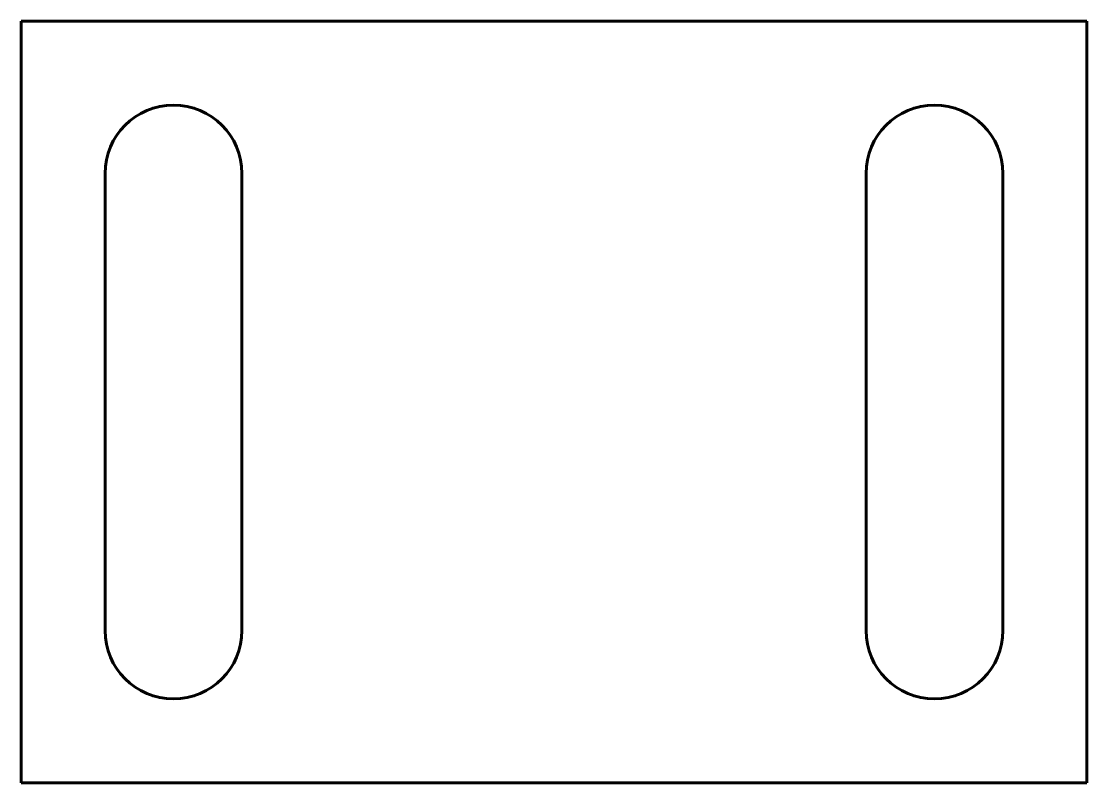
# Model space of a CAD drawing. Header units: millimetres. Extents: x 0 to 140, y 0 to 100.
import ezdxf

# ---------------------------------------------------------------- set-up
doc = ezdxf.new("R2010")
doc.units = ezdxf.units.MM
doc.linetypes.add('K5LT_BASIC', pattern=[0])

msp = doc.modelspace()

# ---------------------------------------------------------------- linework, layer by layer
at = {"color": 150, "linetype": 'K5LT_BASIC', "lineweight": 60, "true_color": 0x0080ff}
for p, q in [((140, 100), (0, 100)), ((0, 100), (0, 0)), ((140, 0), (140, 100)), ((11, 20), (11, 80)), ((29, 80), (29, 20)), ((111, 20), (111, 80)), ((129, 80), (129, 20)), ((0, 0), (140, 0))]:
    msp.add_line(p, q, dxfattribs=at)
for centre, start, end in [((20, 80), 0, 180), ((120, 80), 0, 180), ((20, 20), 180, 0), ((120, 20), 180, 0)]:
    msp.add_arc(centre, 9, start, end, dxfattribs=at)

doc.saveas('drawing.dxf')
